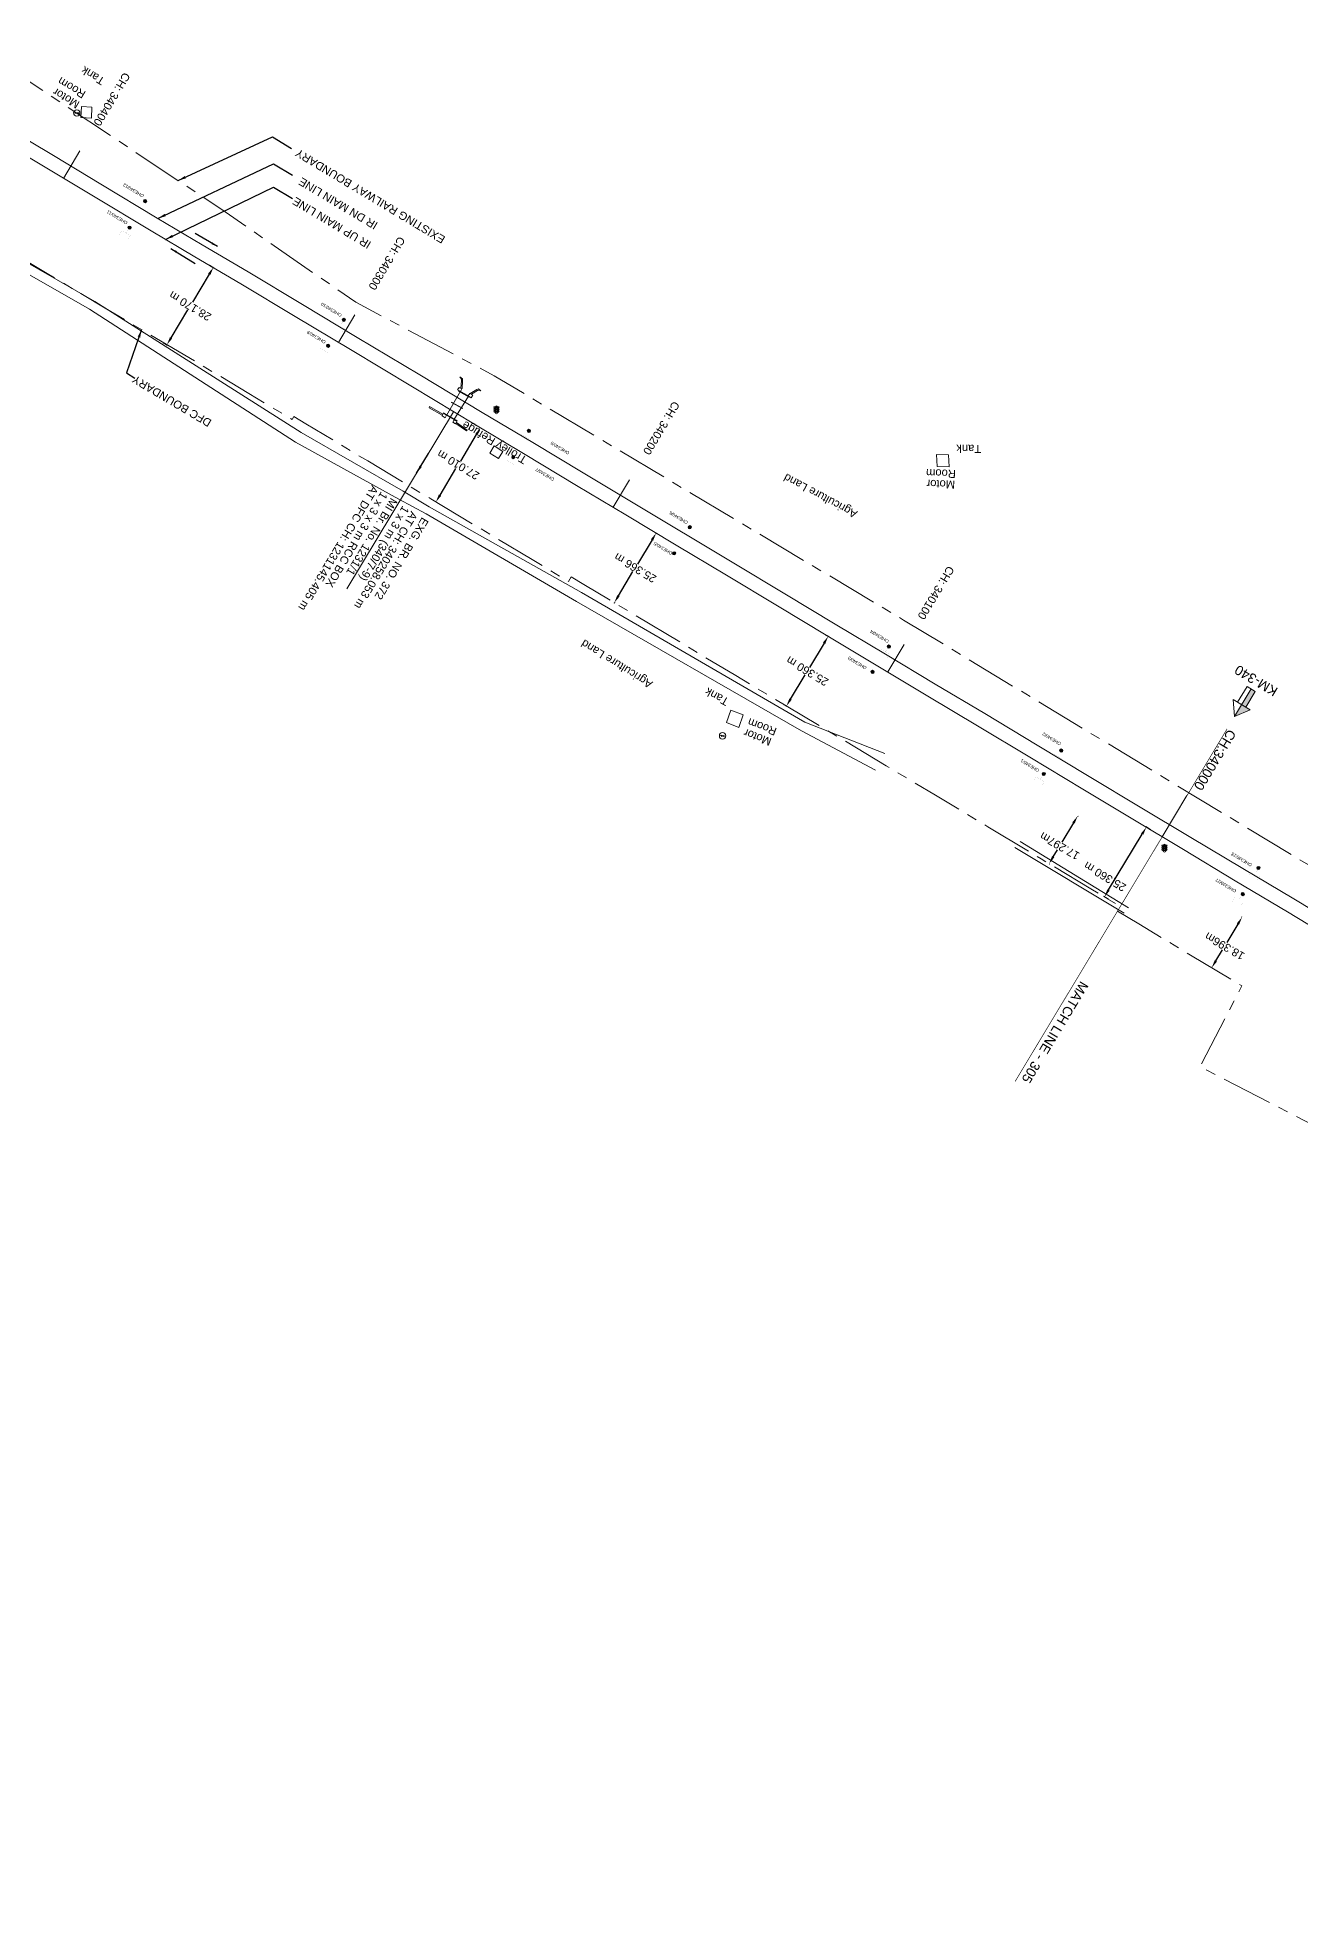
# Model space of a CAD drawing. Header units: metres. Extents: x 610236 to 616721, y 3398253 to 3402120.
# Drawn here: x 610902 to 611297, y 3401195 to 3401776 of the extents above; entities that cross this region are included whole.
import ezdxf
from ezdxf.enums import TextEntityAlignment as Align

# ---------------------------------------------------------------- set-up
doc = ezdxf.new("R2010")
doc.units = ezdxf.units.M
doc.header["$MEASUREMENT"] = 0
doc.linetypes.add('CENTER', pattern=[50.8, 31.75, -6.35, 6.35, -6.35])
doc.linetypes.add('PHANTOM2', pattern=[1.25, 0.625, -0.125, 0.125, -0.125, 0.125, -0.125])
doc.layers.get('Defpoints').update_dxf_attribs({"lineweight": 0})
for name, color, linetype, lineweight in [('Bounary Dim', 10, 'Continuous', 13), ('CANAL BOTTOM', 5, 'Continuous', 0), ('Cart Track', 34, 'Continuous', 0), ('Commercial Building Pucca', 251, 'Continuous', 0), ('Culvert Parapet', 7, 'Continuous', 0), ('DFCC BOUNDARY', 6, 'CENTER', 0), ('Electric Pole', 251, 'Continuous', 0), ('EXISTING BRIDGE DETAILS', 7, 'Continuous', 0), ('Existing Chainage', 7, 'Continuous', 0), ('Existing IR Track', 143, 'Continuous', 0), ('Existing Railway Boundary', 7, 'CENTER', 0), ('flow direction', 7, 'Continuous', 0), ('KM STONE', 7, 'Continuous', 0), ('MATCH LINE', 7, 'Continuous', 0), ('OHE MAST', 8, 'Continuous', 0), ('OHE MAST TEXT', 8, 'Continuous', 0), ('SFL', 251, 'Continuous', 0), ('Side Details', 251, 'Continuous', 0), ('Sign Board', 251, 'Continuous', 0), ('Text', 251, 'Continuous', 0), ('Text1', 251, 'Continuous', 0), ('Trolley Stand', 7, 'Continuous', 0), ('Wing Wall', 7, 'Continuous', 0)]:
    doc.layers.add(name, color=color, linetype=linetype, lineweight=lineweight)
doc.styles.get("Standard").update_dxf_attribs({"font": 'arial.ttf'})
doc.styles.add('Style-Arial', font='arial.ttf')
doc.styles.add('Text', font='arial.ttf', dxfattribs={"height": 2})
doc.dimstyles.new('DIM', dxfattribs={"dimtxt": 2.5, "dimasz": 2.5, "dimexe": 0.18, "dimexo": 0.0625, "dimgap": 0.09, "dimtad": 0, "dimtih": 1, "dimtoh": 1, "dimdec": 3, "dimzin": 0, "dimdsep": 46, "dimtxsty": 'Standard', "dimcen": 0.09, "dimadec": 0, "dimazin": 0, "dimtfac": 1, "dimtdec": 3, "dimtofl": 0, "dimtmove": 0, "dimatfit": 3, "dimfxl": 1, "dimtolj": 1, "dimtzin": 0, "dimarcsym": 0})
doc.dimstyles.new('ISO-25', dxfattribs={"dimtxt": 2.5, "dimasz": 2.5, "dimexe": 1.25, "dimexo": 0.625, "dimtad": 1, "dimtxsty": 'Standard', "dimcen": 2.5, "dimadec": 0, "dimazin": 0, "dimtfac": 1, "dimtmove": 0, "dimatfit": 3, "dimfxl": 1, "dimarcsym": 0})
doc.dimstyles.get("Standard").update_dxf_attribs({"dimtxt": 2.5, "dimasz": 0.18, "dimexe": 0.18, "dimexo": 0.0625, "dimgap": 0.09, "dimtad": 0, "dimtih": 1, "dimtoh": 1, "dimdec": 3, "dimzin": 0, "dimdsep": 46, "dimtxsty": 'Standard', "dimcen": 0.09, "dimadec": 0, "dimazin": 0, "dimtfac": 1, "dimtdec": 3, "dimtofl": 0, "dimtmove": 0, "dimatfit": 3, "dimfxl": 1, "dimtolj": 1, "dimtzin": 0, "dimarcsym": 0})

# ---------------------------------------------------------------- blocks, each defined once
blk = doc.blocks.new('SIG')
for color, points in [(1, [(-0.22, 0.42, 0.180295), (-0.01, 0.33, -0.00255), (0.01, 0.33, -0.00255), (0.02, 0.33, 0.180295), (0.23, 0.42, -0.002654), (0.25, 0.44, 0.184495), (0.33, 0.65, 1.000001), (-0.32, 0.65, 0.184495), (-0.24, 0.44, -0.002654)]), (2, [(0.23, -0.23, -0.002654), (0.25, -0.21, 0.184495), (0.33, 0.01, 1.000001), (-0.32, 0.01, 0.184495), (-0.24, -0.21, -0.002654), (-0.22, -0.23, 0.180295), (-0.01, -0.32, -0.00255), (0.01, -0.32, -0.00255), (0.02, -0.32, 0.180295)]), (3, [(0.23, -0.88, -0.002654), (0.25, -0.86, 0.184495), (0.33, -0.64, 1.000001), (-0.32, -0.64, 0.184495), (-0.24, -0.86, -0.002654), (-0.22, -0.88, 0.395599)])]:
    blk.add_hatch(color=color).paths.add_polyline_path(points)
for p, q in [((-0.31, 0.98), (-0.32, -0.9)), ((0.33, -0.9), (0.32, 0.98))]:
    blk.add_line(p, q)
at = {"flags": 128}
for points in [[(-0.31, 0.98), (-0.81, 0.98, 0.198758), (-0.42, 0.41, 0.003814), (-0.31, 0.39)], [(-0.31, 0.33), (-0.81, 0.33, 0.198758), (-0.42, -0.23, 0.003727), (-0.32, -0.26)], [(0.32, 0.98), (0.82, 0.98, -0.198758), (0.44, 0.41, -0.003814), (0.32, 0.39)], [(0.32, 0.33), (0.82, 0.33, -0.198758), (0.44, -0.23, -0.003727), (0.33, -0.26)], [(-0.32, -0.32), (-0.81, -0.32, 0.198758), (-0.42, -0.88, 0.003639), (-0.32, -0.9)], [(0.33, -0.32), (0.82, -0.32, -0.198758), (0.44, -0.88, -0.003639), (0.33, -0.9)]]:
    blk.add_lwpolyline(points, format="xyb", dxfattribs=at)
for centre, radius, start, end in [((0.01, 0.91), 0.324, 12.40488, 167.59512), ((0.01, 0.81), 0.357, 27.75781, 152.24219), ((0.01, -0.9), 0.324, 181.45715, 358.54285)]:
    blk.add_arc(centre, radius, start, end)
blk = doc.blocks.new('EP')
at = {"extrusion": (0, 0, -1)}
blk.add_hatch(color=8, dxfattribs=at).paths.add_polyline_path([(-0.31, -0.24), (-0.94, -0.01), (-0.41, -0.1), (-0.43, 0.15), (0.21, -0.05), (0.21, 0.16), (0.93, -0.01), (0.31, 0.07), (0.31, -0.19), (-0.31, 0)])
at = {"color": 8}
for p, q in [((-0.93, -0.01), (-0.21, 0.16)), ((-0.31, 0.07), (-0.93, -0.01)), ((-0.31, -0.19), (-0.31, 0.07)), ((0.31, 0), (-0.31, -0.19)), ((-0.21, 0.16), (-0.21, -0.05)), ((-0.21, -0.05), (0.43, 0.15)), ((0.31, -0.24), (0.31, 0)), ((0.43, 0.15), (0.41, -0.1)), ((0.94, -0.01), (0.31, -0.24)), ((0.41, -0.1), (0.94, -0.01))]:
    blk.add_line(p, q, dxfattribs=at)
blk.add_circle((0, 0), 1, dxfattribs=at)
blk = doc.blocks.new('OHE MAST')
h = blk.add_hatch(color=256)
edge = h.paths.add_edge_path()
edge.add_arc((0, 0), 0.514, 0, 360)
at = {"const_width": 0.01, "flags": 128}
for points in [[(1.5, 3.5), (1.5, 2), (-1.5, 2), (-1.5, 3.5)], [(0, 2), (0, 0)]]:
    blk.add_lwpolyline(points, dxfattribs=at)
blk.add_circle((0, 0), 0.514)
blk = doc.blocks.new('KM POST PLAN')
at = {"extrusion": (0, 0, -1)}
h = blk.add_hatch(color=256, dxfattribs=at)
h.paths.add_polyline_path([(0, -20), (0, -8.5), (3, -8.5), (3, -20)])
h.paths.add_polyline_path([(0, -8.5), (0, 0), (6.3, -8.5), (3, -8.5)], flags=16)
at = {"flags": 128}
for points in [[(0, 0), (-6.3, -8.5), (6.3, -8.5)], [(0, 0), (0, -20)], [(0, 0), (6.3, -8.5)], [(3, -8.5), (3, -20), (-3, -20), (-3, -8.5)]]:
    blk.add_lwpolyline(points, dxfattribs=at)
at = {"style": 'Style-Arial'}
blk.add_attdef('KM-POST', text='', height=6, dxfattribs=at).set_placement((0, -26, -263.9), align=Align.MIDDLE_CENTER)
blk = doc.blocks.new('*D296')
at = {"layer": 'Bounary Dim', "color": 0, "lineweight": -2, "transparency": 16777216}
for p, q in [((611277.28, 3401499.23), (611273.84, 3401493.49)), ((611278.52, 3401501.41), (611278.42, 3401501.47)), ((611270.4, 3401487.74), (611272.43, 3401491.14)), ((611269.06, 3401485.63), (611268.96, 3401485.69))]:
    blk.add_line(p, q, dxfattribs=at)
at = {"layer": 'Bounary Dim', "color": 0, "transparency": 16777216}
for points in [[(611276.93, 3401499.45), (611277.64, 3401499.02), (611278.57, 3401501.38)], [(611270.04, 3401487.96), (611270.75, 3401487.53), (611269.11, 3401485.6)]]:
    blk.add_solid(points, dxfattribs=at)
at = {"layer": 'Defpoints', "color": 0, "transparency": 16777216}
for p in [(611278.57, 3401501.38), (611278.57, 3401501.38), (611269.11, 3401485.6)]:
    blk.add_point(p, dxfattribs=at)
at = {"layer": 'Bounary Dim', "color": 0, "transparency": 16777216, "insert": (611273.14, 3401492.32), "char_height": 2.5, "attachment_point": 5, "rotation": 150}
blk.add_mtext('\\A1;18.396m', dxfattribs=at)
blk = doc.blocks.new('*D331')
at = {"layer": 'Bounary Dim', "color": 0, "lineweight": -2, "transparency": 16777216}
for p, q in [((611227.28, 3401532.93), (611227.38, 3401532.87)), ((611225.94, 3401530.82), (611222.33, 3401524.8)), ((611219.62, 3401520.27), (611220.93, 3401522.46)), ((611218.39, 3401518.1), (611218.49, 3401518.04))]:
    blk.add_line(p, q, dxfattribs=at)
at = {"layer": 'Bounary Dim', "color": 0, "transparency": 16777216}
for points in [[(611225.58, 3401531.03), (611226.3, 3401530.61), (611227.23, 3401532.96)], [(611219.26, 3401520.49), (611219.97, 3401520.06), (611218.33, 3401518.13)]]:
    blk.add_solid(points, dxfattribs=at)
at = {"layer": 'Defpoints', "color": 0, "transparency": 16777216}
for p in [(611227.23, 3401532.96), (611227.23, 3401532.96), (611218.33, 3401518.13)]:
    blk.add_point(p, dxfattribs=at)
at = {"layer": 'Bounary Dim', "color": 0, "transparency": 16777216, "insert": (611221.63, 3401523.63), "char_height": 2.5, "attachment_point": 5, "rotation": 150}
blk.add_mtext('\\A1;17.297m', dxfattribs=at)
blk = doc.blocks.new('*D315')
at = {"layer": 'Defpoints', "color": 0, "linetype": 'ByBlock', "ltscale": 5, "transparency": 16777216}
for p in [(611248.67, 3401529.48), (611250, 3401528.68), (611236.94, 3401506.95)]:
    blk.add_point(p, dxfattribs=at)
at = {"layer": 'DFCC BOUNDARY', "color": 0, "linetype": 'ByBlock', "lineweight": -2, "ltscale": 5, "transparency": 16777216}
for p, q in [((611236.89, 3401509.89), (611247.38, 3401527.34)), ((611249.95, 3401528.71), (611248.51, 3401529.58)), ((611236.88, 3401506.98), (611235.45, 3401507.84))]:
    blk.add_line(p, q, dxfattribs=at)
at = {"layer": 'DFCC BOUNDARY', "color": 0, "linetype": 'ByBlock', "ltscale": 5, "transparency": 16777216}
for points in [[(611247.02, 3401527.55), (611247.74, 3401527.13), (611248.67, 3401529.48)], [(611236.54, 3401510.1), (611237.25, 3401509.67), (611235.6, 3401507.75)]]:
    blk.add_solid(points, dxfattribs=at)
at = {"layer": 'DFCC BOUNDARY', "color": 0, "linetype": 'ByBlock', "ltscale": 5, "transparency": 16777216, "insert": (611235.77, 3401514.07), "char_height": 2.5, "attachment_point": 5, "rotation": 149}
blk.add_mtext('\\A1;25.360 m', dxfattribs=at)
blk = doc.blocks.new('*D316')
at = {"layer": 'Defpoints', "color": 0, "linetype": 'ByBlock', "ltscale": 5, "transparency": 16777216}
for p in [(611148.46, 3401589.65), (611149.35, 3401589.11), (611135.42, 3401567.89)]:
    blk.add_point(p, dxfattribs=at)
at = {"layer": 'DFCC BOUNDARY', "color": 0, "linetype": 'ByBlock', "lineweight": -2, "ltscale": 5, "transparency": 16777216}
for p, q in [((611148.06, 3401586.97), (611143.53, 3401579.41)), ((611148.51, 3401589.61), (611149.5, 3401589.02)), ((611137.6, 3401569.5), (611142.13, 3401577.06)), ((611135.48, 3401567.86), (611136.47, 3401567.27))]:
    blk.add_line(p, q, dxfattribs=at)
at = {"layer": 'DFCC BOUNDARY', "color": 0, "linetype": 'ByBlock', "ltscale": 5, "transparency": 16777216}
for points in [[(611147.71, 3401587.18), (611148.42, 3401586.75), (611149.35, 3401589.11)], [(611137.24, 3401569.72), (611137.96, 3401569.29), (611136.31, 3401567.36)]]:
    blk.add_solid(points, dxfattribs=at)
at = {"layer": 'DFCC BOUNDARY', "color": 0, "linetype": 'ByBlock', "ltscale": 5, "transparency": 16777216, "insert": (611142.83, 3401578.24), "char_height": 2.5, "attachment_point": 5, "rotation": 149}
blk.add_mtext('\\A1;25.360 m', dxfattribs=at)
blk = doc.blocks.new('*D317')
at = {"layer": 'Defpoints', "color": 0, "linetype": 'ByBlock', "ltscale": 5, "transparency": 16777216}
for p in [(611095.4, 3401621.51), (611095.63, 3401621.37), (611082.34, 3401599.76)]:
    blk.add_point(p, dxfattribs=at)
at = {"layer": 'DFCC BOUNDARY', "color": 0, "linetype": 'ByBlock', "lineweight": -2, "ltscale": 5, "transparency": 16777216}
for p, q in [((611094.34, 3401619.23), (611089.8, 3401611.67)), ((611095.45, 3401621.48), (611095.78, 3401621.28)), ((611083.85, 3401601.77), (611088.39, 3401609.33)), ((611082.39, 3401599.73), (611082.72, 3401599.53))]:
    blk.add_line(p, q, dxfattribs=at)
at = {"layer": 'DFCC BOUNDARY', "color": 0, "linetype": 'ByBlock', "ltscale": 5, "transparency": 16777216}
for points in [[(611093.99, 3401619.44), (611094.7, 3401619.01), (611095.63, 3401621.37)], [(611083.5, 3401601.98), (611084.21, 3401601.55), (611082.57, 3401599.63)]]:
    blk.add_solid(points, dxfattribs=at)
at = {"layer": 'DFCC BOUNDARY', "color": 0, "linetype": 'ByBlock', "ltscale": 5, "transparency": 16777216, "insert": (611089.1, 3401610.5), "char_height": 2.5, "attachment_point": 5, "rotation": 149}
blk.add_mtext('\\A1;25.366 m', dxfattribs=at)
blk = doc.blocks.new('*D318')
at = {"layer": 'Defpoints', "color": 0, "linetype": 'ByBlock', "ltscale": 5, "transparency": 16777216}
for p in [(611040.76, 3401654.26), (611040.76, 3401654.26), (611026.87, 3401631.09)]:
    blk.add_point(p, dxfattribs=at)
at = {"layer": 'DFCC BOUNDARY', "color": 0, "linetype": 'ByBlock', "lineweight": -2, "ltscale": 5, "transparency": 16777216}
for p, q in [((611040.71, 3401654.29), (611040.6, 3401654.35)), ((611039.47, 3401652.12), (611034.52, 3401643.85)), ((611028.16, 3401633.24), (611033.11, 3401641.5)), ((611026.82, 3401631.12), (611026.72, 3401631.19))]:
    blk.add_line(p, q, dxfattribs=at)
at = {"layer": 'DFCC BOUNDARY', "color": 0, "linetype": 'ByBlock', "ltscale": 5, "transparency": 16777216}
for points in [[(611039.12, 3401652.33), (611039.83, 3401651.9), (611040.76, 3401654.26)], [(611027.8, 3401633.45), (611028.51, 3401633.02), (611026.87, 3401631.09)]]:
    blk.add_solid(points, dxfattribs=at)
at = {"layer": 'DFCC BOUNDARY', "color": 0, "linetype": 'ByBlock', "ltscale": 5, "transparency": 16777216, "insert": (611033.82, 3401642.68), "char_height": 2.5, "attachment_point": 5, "rotation": 149}
blk.add_mtext('\\A1;27.010 m', dxfattribs=at)
blk = doc.blocks.new('*D319')
at = {"layer": 'Defpoints', "color": 0, "linetype": 'ByBlock', "ltscale": 5, "transparency": 16777216}
for p in [(610956.11, 3401705.12), (610957.37, 3401704.36), (610941.61, 3401680.97)]:
    blk.add_point(p, dxfattribs=at)
at = {"layer": 'DFCC BOUNDARY', "color": 0, "linetype": 'ByBlock', "lineweight": -2, "ltscale": 5, "transparency": 16777216}
for p, q in [((610956.09, 3401702.22), (610950.83, 3401693.46)), ((610956.16, 3401705.09), (610957.53, 3401704.27)), ((610944.17, 3401682.35), (610949.42, 3401691.11)), ((610941.67, 3401680.94), (610943.03, 3401680.11))]:
    blk.add_line(p, q, dxfattribs=at)
at = {"layer": 'DFCC BOUNDARY', "color": 0, "linetype": 'ByBlock', "ltscale": 5, "transparency": 16777216}
for points in [[(610955.73, 3401702.43), (610956.45, 3401702), (610957.37, 3401704.36)], [(610943.81, 3401682.57), (610944.52, 3401682.14), (610942.88, 3401680.21)]]:
    blk.add_solid(points, dxfattribs=at)
at = {"layer": 'DFCC BOUNDARY', "color": 0, "linetype": 'ByBlock', "ltscale": 5, "transparency": 16777216, "insert": (610950.13, 3401692.28), "char_height": 2.5, "attachment_point": 5, "rotation": 149}
blk.add_mtext('\\A1;28.170 m', dxfattribs=at)

msp = doc.modelspace()

# ---------------------------------------------------------------- linework, layer by layer
at = {"layer": 'Cart Track', "flags": 128}
for points in [[(610709.9547, 3401816.6719), (610709.9547, 3401816.6719), (610734.1648, 3401801.8354), (610746.7689, 3401793.9341), (610771.1819, 3401777.582), (610848.8188, 3401733.3575), (610866.7982, 3401724.4464), (610920.3612, 3401693.6929), (610984.7771, 3401652.7408), (611016.6414, 3401634.4462), (611024.7453, 3401629.5466), (611072.2841, 3401602.771), (611142.0536, 3401562.2542), (611167.0113, 3401552.511)], [(610708.6736, 3401814.2792), (610732.8761, 3401799.6113), (610746.1433, 3401791.8766), (610770.3457, 3401775.1481), (610798.5168, 3401758.7955), (610848.0437, 3401730.9574), (610865.35, 3401721.8648), (610918.6631, 3401691.2843), (610983.0634, 3401649.7871), (611015.338, 3401631.9806), (611023.773, 3401627.4021), (611070.7234, 3401599.9688), (611141.0376, 3401559.6447), (611164.0798, 3401547.276)], [(611207.6669, 3401523.1604), (611241.8165, 3401502.6092), (611241.8165, 3401502.6092)], [(611209.2781, 3401525.073), (611243.1249, 3401504.3284), (611243.1249, 3401504.3284)]]:
    msp.add_lwpolyline(points, dxfattribs=at)
at = {"layer": 'Commercial Building Pucca'}
for points in [[(610916.1996, 3401754.6353), (610919.4692, 3401754.3842), (610919.3, 3401750.9384), (610916.0304, 3401751.1895)], [(610916.1996, 3401754.6353), (610919.4692, 3401754.3842), (610919.3, 3401750.9384), (610916.0304, 3401751.1895)], [(611186.9148, 3401645.8596), (611183.1817, 3401645.9154), (611183.3443, 3401642.1494), (611187.0938, 3401642.0933)], [(611186.9148, 3401645.8596), (611183.1817, 3401645.9154), (611183.3443, 3401642.1494), (611187.0938, 3401642.0933)], [(611117.5923, 3401562.1685), (611118.9362, 3401566.0462), (611122.8251, 3401564.6202), (611121.4559, 3401560.6693)], [(611117.5923, 3401562.1685), (611118.9362, 3401566.0462), (611122.8251, 3401564.6202), (611121.4559, 3401560.6693)]]:
    msp.add_3dface(points, dxfattribs=at)
at = {"layer": 'Culvert Parapet'}
for points in [[(611033.9865, 3401665.8989), (611033.8706, 3401665.7021), (611037.2503, 3401663.7929), (611037.3662, 3401663.9896)], [(611033.9865, 3401665.8989), (611033.8706, 3401665.7021), (611037.2503, 3401663.7929), (611037.3662, 3401663.9896)], [(611031.7417, 3401662.242), (611035.1935, 3401660.3687), (611035.1646, 3401660.2534), (611031.7121, 3401662.127)], [(611031.7417, 3401662.242), (611035.1935, 3401660.3687), (611035.1646, 3401660.2534), (611031.7121, 3401662.127)], [(611033.1049, 3401656.4956), (611033.1597, 3401656.637), (611029.7773, 3401658.6142), (611029.7213, 3401658.4697)], [(611033.1049, 3401656.4956), (611033.1597, 3401656.637), (611029.7773, 3401658.6142), (611029.7213, 3401658.4697)]]:
    msp.add_3dface(points, dxfattribs=at)
at = {"layer": 'DFCC BOUNDARY', "lineweight": 0, "ltscale": 0.5, "flags": 128}
for points in [[(610554.6971, 3401916.5192), (610552.5408, 3401912.9307), (610557.3499, 3401910.041), (610576.404, 3401898.5921), (610594.1833, 3401887.9166), (610612.2355, 3401877.0773), (610630.1405, 3401866.3258), (610638.2755, 3401861.441), (610638.6873, 3401862.1269), (610648.9846, 3401855.9437), (610666.8744, 3401845.2219), (610685.5714, 3401834.0164), (610699.2391, 3401825.7966), (610713.6701, 3401817.1176), (610724.4377, 3401810.6575), (610724.0364, 3401809.9886), (610730.5621, 3401806.0735), (610748.3546, 3401795.3988), (610765.4537, 3401785.128), (610783.4583, 3401774.3132), (610800.3067, 3401764.1932), (610809.7539, 3401758.5188), (610810.794, 3401760.2504), (610818.8849, 3401755.3907), (610834.78, 3401745.8701), (610850.9238, 3401736.2002), (610869.5659, 3401725.0141), (610891.3119, 3401711.9656), (610896.5522, 3401708.8173), (610896.1196, 3401708.0973), (610905.4559, 3401702.4881), (610923.5558, 3401691.6148), (610937.3333, 3401683.4913), (610951.6019, 3401675.0781), (610968.4716, 3401664.9548), (610981.9985, 3401656.8375), (610982.5491, 3401657.7549), (610986.233, 3401655.5443), (611005.596, 3401643.8923), (611025.2868, 3401632.043), (611040.8748, 3401622.6991), (611056.8715, 3401613.1101), (611068.2852, 3401606.2662), (611069.1337, 3401607.6813), (611073.0756, 3401605.3176), (611088.871, 3401595.8462), (611104.5354, 3401586.4357), (611120.4714, 3401576.8621), (611136.2062, 3401567.4235), (611167.4512, 3401548.7004), (611182.9026, 3401539.4512), (611199.2178, 3401529.6315), (611215.8045, 3401519.6483), (611231.3864, 3401510.2822), (611240.5821, 3401504.7548), (611239.6856, 3401503.2635)], [(611239.6856, 3401503.2635), (611246.3448, 3401499.2607), (611262.5184, 3401489.5576), (611278.5099, 3401479.9575)], [(614030.472, 3399814.7192), (614024.8946, 3399818.0451), (614015.7799, 3399823.4801), (613999.6668, 3399833.1472), (613984.2678, 3399842.3864), (613970.3399, 3399850.7392), (613956.28, 3399859.171), (613935.3694, 3399871.6997), (613914.0452, 3399884.4761), (613893.0192, 3399897.0501), (613871.8449, 3399909.7128), (613852.9598, 3399921.0218), (613833.556, 3399932.6415), (613813.9647, 3399944.3899), (613794.3788, 3399956.135), (613785.1827, 3399961.7215), (613766.9214, 3399972.6596), (613749.4195, 3399983.1428), (613728.9884, 3399995.4118), (613708.8827, 3400007.4858), (613694.3209, 3400016.4815), (613683.438, 3400022.9821), (613672.6694, 3400029.4145), (613655.9148, 3400039.4557), (613639.4636, 3400049.3149), (613623.1362, 3400059.0655), (613588.5555, 3400079.7543), (613570.3464, 3400090.6659), (613554.0406, 3400100.4359), (613537.9106, 3400110.1005), (613520.0636, 3400120.785), (613502.2625, 3400131.4419), (613494.8716, 3400135.8611), (613466.5822, 3400152.7759), (613449.3813, 3400163.1052), (613431.0466, 3400174.1154), (613415.8091, 3400183.244), (613399.1734, 3400193.2103), (613383.5507, 3400202.5609), (613368.0053, 3400211.8654), (613352.5934, 3400221.0969), (613321.617, 3400239.6514), (613288.0469, 3400259.7596), (613270.2946, 3400270.393), (613254.1066, 3400280.089), (613238.1295, 3400289.6587), (613220.6946, 3400300.1098), (613210.4076, 3400306.2763), (613210.9259, 3400307.1316), (613203.8422, 3400311.378), (613186.2102, 3400318.9888), (613155.1926, 3400337.6881), (613137.3264, 3400348.5159), (613123.1418, 3400357.4299), (613105.704, 3400368.3883), (613086.8393, 3400380.2435), (613072.3406, 3400389.2714), (613055.8254, 3400400.104), (613038.8743, 3400410.2624), (613022.5929, 3400420.0361), (613006.3415, 3400429.7918), (612989.5492, 3400439.8546), (612972.9245, 3400449.817), (612960.1162, 3400457.4755), (612947.4568, 3400465.0449), (612930.7189, 3400475.0753), (612914.1241, 3400485.02), (612904.2199, 3400490.9807), (612894.5247, 3400496.8155), (612876.5152, 3400507.6221), (612858.6874, 3400518.3195), (612842.2705, 3400528.1892), (612840.0277, 3400529.5375), (612788.9609, 3400443.558), (612774.6369, 3400452.1694), (612760.9024, 3400460.3975), (612747.3246, 3400468.5317), (612730.859, 3400478.4049), (612714.551, 3400488.1836), (612696.5594, 3400498.9674), (612678.6559, 3400509.6984), (612663.2769, 3400518.909), (612647.9741, 3400528.074), (612632.2661, 3400537.4849), (612616.4351, 3400546.9699), (612599.414, 3400557.2306), (612582.947, 3400567.1573), (612566.7828, 3400576.8509), (612550.7379, 3400586.4727), (612533.7627, 3400596.6571), (612516.8512, 3400606.8032), (612499.7855, 3400617.0342), (612485.7839, 3400625.4282), (612464.9663, 3400637.9427), (612447.5502, 3400648.4137), (612430.8597, 3400658.4333), (612412.9739, 3400669.1705), (612396.2978, 3400679.2348), (612380.2325, 3400688.9304), (612377.5505, 3400690.4658), (612361.3968, 3400700.2272), (612344.636, 3400710.3555), (612329.5864, 3400719.3595), (612314.2773, 3400728.5188), (612297.3551, 3400738.7155), (612281.0918, 3400748.5151), (612263.7154, 3400758.9452), (612246.5445, 3400769.2519), (612227.2409, 3400780.875), (612208.2413, 3400792.3151), (612191.0673, 3400802.6018), (612174.01, 3400812.8187), (612157.5822, 3400822.6823), (612141.8633, 3400832.1204), (612124.5363, 3400842.4909), (612107.3524, 3400852.7758), (612088.8382, 3400863.9013), (612070.6441, 3400874.8344), (612054.2742, 3400884.6936), (612038.4001, 3400894.2542), (612021.4289, 3400904.3691), (612003.7582, 3400914.901), (611987.1221, 3400924.9648), (611971.1468, 3400934.6289), (611954.7697, 3400944.4222), (611937.9127, 3400954.5025), (611922.6068, 3400963.7236), (611907.8037, 3400972.6418), (611892.7602, 3400981.6468), (611877.6876, 3400990.6692), (611862.1214, 3401000.0476), (611847.6422, 3401008.7711), (611835.6161, 3401015.9539), (611823.7539, 3401023.0384), (611807.2378, 3401032.978), (611790.9759, 3401042.7646), (611774.2607, 3401052.856), (611757.8836, 3401062.7432), (611742.4536, 3401072.0167), (611727.3475, 3401081.0955), (611711.4069, 3401090.6799), (611695.8881, 3401100.0106), (611679.5475, 3401109.8232), (611663.6992, 3401119.3333), (611653.6284, 3401125.3547), (611643.529, 3401131.3933), (611626.9857, 3401141.336), (611611.0368, 3401150.9215), (611594.7626, 3401160.6656), (611578.3725, 3401170.4792), (611511.1674, 3401210.8993), (611555.4923, 3401284.5967), (611555.4923, 3401284.5967), (611549.8857, 3401287.8868), (611540.0137, 3401293.8124), (611524.671, 3401303.0218), (611509.1876, 3401312.2845), (611493.9735, 3401321.386), (611477.4397, 3401331.3464), (611461.2473, 3401341.1011), (611444.6578, 3401351.0735), (611428.129, 3401361.0095), (611411.1671, 3401371.1714), (611394.2008, 3401381.3359), (611377.9093, 3401391.1332), (611361.8998, 3401400.7609), (611345.3726, 3401410.7086), (611329.2809, 3401420.3941), (611314.2811, 3401429.3997), (611265.4291, 3401454.6678), (611276.9146, 3401476.8733), (611278.5099, 3401479.9575)]]:
    msp.add_lwpolyline(points, dxfattribs=at)
at = {"layer": 'EXISTING BRIDGE DETAILS', "linetype": 'Continuous', "lineweight": 0, "flags": 128}
msp.add_lwpolyline([(611032.3895, 3401659.2922), (610999.081, 3401603.9408)], dxfattribs=at)
at = {"layer": 'Existing Chainage', "linetype": 'Continuous', "lineweight": 13, "flags": 128}
for points in [[(610915.7305, 3401740.7392), (610910.5806, 3401732.1672)], [(611001.5926, 3401689.4895), (610996.4471, 3401680.9149)], [(611087.3182, 3401638.0069), (611082.1756, 3401629.4306)], [(611173.065, 3401586.559), (611167.9249, 3401577.9812)], [(611261.3764, 3401539.3455), (611253.6487, 3401526.4893)]]:
    msp.add_lwpolyline(points, dxfattribs=at)
at = {"layer": 'Existing IR Track', "flags": 128}
for points in [[(611309.4296, 3401492.9838), (611292.7594, 3401503.0115), (611276.4668, 3401512.7923), (611260.2865, 3401522.4995), (611244.4515, 3401532.0177), (611228.8696, 3401541.3839), (611212.2953, 3401551.3595), (611195.954, 3401561.1949), (611180.4764, 3401570.4598), (611149.2416, 3401589.1768), (611133.5167, 3401598.6095), (611117.595, 3401608.1745), (611101.9307, 3401617.585), (611086.1173, 3401627.0671), (611070.7618, 3401636.2748), (611054.7617, 3401645.8658), (611039.1935, 3401655.1978), (611019.5226, 3401667.0351), (611000.1454, 3401678.6957), (610982.9202, 3401689.0323), (610965.9575, 3401699.2114), (610951.5954, 3401707.6797), (610937.9171, 3401715.7447), (610919.916, 3401726.5587), (610905.3403, 3401735.3156), (610883.5816, 3401748.3718)], [(611311.7907, 3401496.8022), (611294.7061, 3401507.0827), (611278.8267, 3401516.6108), (611262.6323, 3401526.3279), (611246.7867, 3401535.8017), (611230.8273, 3401545.3437), (611214.6138, 3401555.1093), (611198.2232, 3401564.9814), (611182.7919, 3401574.2083), (611167.2154, 3401583.5222), (611151.5639, 3401592.9341), (611135.8014, 3401602.4126), (611119.9172, 3401611.9336), (611088.4357, 3401630.8176), (611072.8732, 3401640.1599), (611057.0816, 3401649.6197), (611041.3053, 3401659.0706), (611021.8321, 3401670.7725), (611002.309, 3401682.5046), (610985.2277, 3401692.7658), (610968.1925, 3401702.9994), (610953.9213, 3401711.4408), (610939.8177, 3401719.7829), (610922.2562, 3401730.3463), (610907.4345, 3401739.262), (610885.9274, 3401752.1667)]]:
    msp.add_lwpolyline(points, dxfattribs=at)
at = {"layer": 'Existing Railway Boundary', "ltscale": 0.5, "flags": 128}
msp.add_lwpolyline([(610348.171, 3402084.315), (610412.243, 3402047.407), (610816.4467, 3401806.0872), (610824.2343, 3401812.7137), (610961.1072, 3401721.668), (611001.8155, 3401693.5189), (611045.0981, 3401670.4754), (611172.8748, 3401594.2137), (611349.6069, 3401487.2448), (611525.6631, 3401378.4058), (611706.9713, 3401269.4918), (611862.7799, 3401176.1735), (611885.0197, 3401162.1783), (612031.1961, 3401075.6032), (612070.3216, 3401050.9396), (612243.7727, 3400946.4383), (612421.3412, 3400839.8744), (612607.2871, 3400728.8405), (612953.7211, 3400520.993), (613470.9913, 3400226.4951), (614012.4958, 3399887.3788), (614055.8113, 3399861.1262), (614186.33, 3399782.2122), (614439.2886, 3399631.6413), (615179.9123, 3399187.498), (615599.3011, 3398933.023), (615641.8291, 3398908.118), (615684.1749, 3398882.805), (615727.8421, 3398857.148), (615771.2115, 3398833.042), (615810.7222, 3398819.967), (615849.5142, 3398796.835), (615894.7969, 3398769.958), (615937.4983, 3398743.942), (615981.9902, 3398717.098), (616022.8552, 3398694.4624)], dxfattribs=at)
at = {"layer": 'MATCH LINE', "linetype": 'PHANTOM2', "ltscale": 15, "const_width": 0.2}
msp.add_lwpolyline([(611273.9073, 3401560.196), (611207.6982, 3401450.0478)], dxfattribs=at)
at = {"layer": 'SFL', "flags": 128}
for points in [[(611030.1253, 3401658.1436), (611034.5818, 3401665.6526)], [(611030.1253, 3401658.1436), (611034.5818, 3401665.6526)], [(611037.0034, 3401664.1358), (611032.5041, 3401656.784)], [(611037.0034, 3401664.1358), (611032.5041, 3401656.784)]]:
    msp.add_lwpolyline(points, dxfattribs=at)
at = {"layer": 'Trolley Stand'}
msp.add_3dface([(611045.0574, 3401648.6088), (611047.7854, 3401646.8993), (611046.3969, 3401644.6517), (611043.6687, 3401646.3613)], dxfattribs=at)
msp.add_3dface([(611045.0574, 3401648.6088), (611047.7854, 3401646.8993), (611046.3969, 3401644.6517), (611043.6687, 3401646.3613)], dxfattribs=at)
at = {"layer": 'Wing Wall', "flags": 128}
for points in [[(611034.5803, 3401665.5514), (611035.0095, 3401666.4009), (611034.1466, 3401666.8656), (611033.622, 3401666.0823), (611034.5803, 3401665.5514)], [(611034.5803, 3401665.5514), (611035.0095, 3401666.4009), (611034.1466, 3401666.8656), (611033.622, 3401666.0823), (611034.5803, 3401665.5514)], [(611035.0377, 3401666.5275), (611035.1831, 3401668.948), (611035.1898, 3401669.5951), (611034.3046, 3401670.1865), (611034.8296, 3401669.4823), (611034.8476, 3401668.9316), (611034.6491, 3401666.6837)], [(611035.0377, 3401666.5275), (611035.1831, 3401668.948), (611035.1898, 3401669.5951), (611034.3046, 3401670.1865), (611034.8296, 3401669.4823), (611034.8476, 3401668.9316), (611034.6491, 3401666.6837)], [(611037.5321, 3401665.0065), (611039.6084, 3401666.2031), (611040.184, 3401666.4401), (611040.9056, 3401665.7692), (611040.206, 3401666.043), (611039.8513, 3401665.917), (611037.9589, 3401664.7887)], [(611037.5321, 3401665.0065), (611039.6084, 3401666.2031), (611040.184, 3401666.4401), (611040.9056, 3401665.7692), (611040.206, 3401666.043), (611039.8513, 3401665.917), (611037.9589, 3401664.7887)], [(611029.0612, 3401658.489), (611024.8876, 3401660.8674), (611024.7059, 3401660.4586), (611028.8446, 3401658.172)], [(611029.0612, 3401658.489), (611024.8876, 3401660.8674), (611024.7059, 3401660.4586), (611028.8446, 3401658.172)], [(611036.9798, 3401664.1996), (611037.4594, 3401664.9372), (611038.3858, 3401664.4289), (611037.8748, 3401663.5921), (611036.9798, 3401664.1996)], [(611036.9798, 3401664.1996), (611037.4594, 3401664.9372), (611038.3858, 3401664.4289), (611037.8748, 3401663.5921), (611036.9798, 3401664.1996)], [(611033.3009, 3401655.9198), (611036.6094, 3401653.4702), (611036.464, 3401653.3461), (611033.0935, 3401655.6436)], [(611033.3009, 3401655.9198), (611036.6094, 3401653.4702), (611036.464, 3401653.3461), (611033.0935, 3401655.6436)]]:
    msp.add_lwpolyline(points, dxfattribs=at)
for points in [[(611030.1235, 3401658.2146), (611029.6399, 3401658.4932), (611029.683, 3401658.6062), (611029.2568, 3401658.8789), (611028.8569, 3401657.9907), (611029.7236, 3401657.3263), (611030.1235, 3401658.2146)], [(611030.1235, 3401658.2146), (611029.6399, 3401658.4932), (611029.683, 3401658.6062), (611029.2568, 3401658.8789), (611028.8569, 3401657.9907), (611029.7236, 3401657.3263), (611030.1235, 3401658.2146)], [(611032.6102, 3401656.7215), (611033.0867, 3401656.4598), (611033.1915, 3401656.6217), (611033.5509, 3401656.4092), (611032.9501, 3401655.5314), (611032.1473, 3401655.9944), (611032.6102, 3401656.7215)], [(611032.6102, 3401656.7215), (611033.0867, 3401656.4598), (611033.1915, 3401656.6217), (611033.5509, 3401656.4092), (611032.9501, 3401655.5314), (611032.1473, 3401655.9944), (611032.6102, 3401656.7215)]]:
    msp.add_lwpolyline(points, close=True, dxfattribs=at)

# ---------------------------------------------------------------- block references
at = {"layer": 'Electric Pole', "xscale": 0.9997078270183116, "yscale": 0.9997078270183116, "zscale": 0.9997078270183116}
for p in [(610914.725, 3401752.5955), (610914.725, 3401752.5955), (611116.366, 3401558.0404), (611116.366, 3401558.0404)]:
    msp.add_blockref('EP', p, dxfattribs=at)
at = {"layer": 'KM STONE'}
ref = msp.add_blockref('KM POST PLAN', (611276.2655, 3401564.1193), dxfattribs=dict(at, xscale=0.5, yscale=0.5, zscale=0.5, rotation=148.9903102435466))
ref.add_attrib('KM-POST', 'KM-340', dxfattribs={"layer": '0', "height": 3, "rotation": 148.9903103, "style": 'Style-Arial'}).set_placement((611282.9629, 3401575.2614), align=Align.MIDDLE_CENTER)
at = {"layer": 'OHE MAST', "color": 2, "rotation": 149.0208306544455}
for p in [(610936.0659, 3401725.0657), (610931.2061, 3401716.7693), (610998.1132, 3401687.9503), (610993.1937, 3401679.8921), (611055.9224, 3401653.2623), (611051.0377, 3401645.116), (611106.1192, 3401623.1768), (611101.2182, 3401615.0474), (611168.3205, 3401585.9026), (611163.2156, 3401577.9942), (611222.0997, 3401553.4497), (611216.6592, 3401546.1173), (611283.7019, 3401516.754), (611278.7758, 3401508.6098)]:
    msp.add_blockref('OHE MAST', p, dxfattribs=at)
at = {"layer": 'Sign Board', "xscale": 0.9997078270183116, "yscale": 0.9997078270183116, "zscale": 0.9997078270183116}
for p in [(611045.7528, 3401659.8714), (611045.7528, 3401659.8714), (611254.3305, 3401522.9473), (611254.3305, 3401522.9473), (611254.3305, 3401522.9473), (611254.3305, 3401522.9473)]:
    msp.add_blockref('SIG', p, dxfattribs=at)

# ---------------------------------------------------------------- texts
at = {"layer": 'DFCC BOUNDARY', "linetype": 'Continuous', "ltscale": 5}
msp.add_text('DFC BOUNDARY', height=2.5, rotation=149.3990418, dxfattribs=at).set_placement((610957.048, 3401656.5521))
at = {"layer": 'EXISTING BRIDGE DETAILS', "color": 10}
for s, p in [('AT DFC CH: 1231145.405 m', (611006.8882, 3401636.527)), ('1 x 3 x 3 m RCC BOX', (611009.7896, 3401634.5121)), ('MI Br. No. 1231/1', (611012.8499, 3401632.565))]:
    msp.add_text(s, height=2.5, rotation=239, dxfattribs=at).set_placement(p)
at = {"layer": 'EXISTING BRIDGE DETAILS'}
for s, p in [('AT CH: 340258.053 m', (611019.1293, 3401628.4286)), ('1 x 3 m (340/7-9)', (611016.5486, 3401630.1113)), ('EXG. BR. NO. 372 ', (611022.5801, 3401626.5128))]:
    msp.add_text(s, height=2.5, rotation=239, dxfattribs=at).set_placement(p)
at = {"layer": 'Existing Chainage', "lineweight": 0, "attachment_point": 6, "line_spacing_factor": 0.6, "style": 'Style-Arial'}
for s, insert, char_height, rotation in [('CH: 340400', (610920.8805, 3401748.8944), 2.5, 239.0029266), ('CH: 340300', (611006.7382, 3401697.6475), 2.5, 239.0325396), ('CH: 340200', (611092.4609, 3401646.1665), 2.5, 239.0513694), ('CH: 340100', (611178.2051, 3401594.7202), 2.5, 239.0686433), ('CH:340000', (611264.6574, 3401541.421), 3, 238.9907407)]:
    msp.add_mtext(s, dxfattribs=dict(at, insert=insert, char_height=char_height, rotation=rotation))
at = {"layer": 'Existing IR Track', "color": 7, "lineweight": 0}
for s, p in [('IR DN MAIN LINE', (610984.3626, 3401731.5071)), ('IR UP MAIN LINE', (610982.447, 3401725.3998))]:
    msp.add_text(s, height=2.5, rotation=149, dxfattribs=at).set_placement(p, align=Align.MIDDLE_RIGHT)
at = {"layer": 'Existing Railway Boundary', "linetype": 'Continuous', "ltscale": 5}
msp.add_text('EXISTING RAILWAY BOUNDARY', height=2.5, rotation=149, dxfattribs=at).set_placement((611030.0257, 3401713.8208))
at = {"layer": 'MATCH LINE', "linetype": 'Continuous'}
msp.add_text('MATCH LINE - 305', height=3, rotation=239.0346667, dxfattribs=at).set_placement((611228.1821, 3401481.6554))
at = {"layer": 'OHE MAST TEXT'}
for s, p in [('OHE340/12', (610935.8158, 3401726.9718)), ('OHE340/11', (610930.7108, 3401718.5531)), ('OHE340/10', (610997.5989, 3401689.6808)), ('OHE340/9', (610992.5753, 3401681.3226)), ('OHE340/8', (611068.6488, 3401646.6643)), ('OHE340/7', (611063.9272, 3401638.4455)), ('OHE340/6', (611105.6687, 3401624.9202)), ('OHE340/5', (611100.819, 3401615.3068)), ('OHE340/4', (611168.4068, 3401587.835)), ('OHE340/3', (611161.4632, 3401579.5414)), ('OHE340/2', (611222.1994, 3401555.8332)), ('OHE340/1', (611215.3542, 3401547.5124)), ('OHE339/28', (611281.8087, 3401517.9715)), ('OHE339/27', (611276.8795, 3401509.8501))]:
    msp.add_text(s, height=1, rotation=149, dxfattribs=at).set_placement(p)
at = {"layer": 'Side Details'}
for rotation, p in [(151.7766277, (611158.7086, 3401628.0572)), (147.9934748, (611094.7714, 3401574.7961))]:
    msp.add_text('Agriculture Land', height=2.5, rotation=rotation, dxfattribs=at).set_placement(p)
at = {"layer": 'Text', "style": 'Text'}
for s, rotation, p in [('Tank', 148.2694616, (610923.7329, 3401763.2731)), ('Motor', 149.0435623, (610915.8478, 3401755.9521)), ('Room', 149.0435623, (610917.7566, 3401759.138)), ('Tank', 179.5119363, (611197.1146, 3401648.9158)), ('Motor', 177.7545051, (611189.0087, 3401637.7023)), ('Room', 177.7545051, (611189.2549, 3401641.0629)), ('Tank', 151.1959902, (611118.5694, 3401569.4808)), ('Room', 159.2696058, (611133.5123, 3401560.3587)), ('Motor', 159.2696058, (611131.8917, 3401557.1578))]:
    msp.add_text(s, height=2.5, rotation=rotation, dxfattribs=at).set_placement(p)
at = {"layer": 'Text1', "style": 'Text'}
msp.add_text('Trolley Refuge', height=2.5, rotation=149.3383277, dxfattribs=at).set_placement((611055.5145, 3401644.9356))

# ---------------------------------------------------------------- dimensions: what is measured, and where the dimension line sits
at = {"layer": 'Bounary Dim'}
for base, p1, p2, picture, middle in [((611227.22752, 3401532.96395), (611218.33185, 3401518.12918), (611227.22752, 3401532.96395), '*D331', (611221.62901, 3401523.62765)), ((611278.5706, 3401501.3771), (611269.1102, 3401485.6004), (611278.5706, 3401501.3771), '*D296', (611273.1372, 3401492.316))]:
    dim = msp.add_linear_dim(base=base, p1=p1, p2=p2, angle=59.0510073, dimstyle='Standard', override={"dimtxt": 2.5, "dimasz": 2.5, "dimdsep": 0, "dimpost": 'm', "dimtmove": 2}, dxfattribs=at)
    dim.commit()
    dim.dimension.update_dxf_attribs({"geometry": picture, "text_midpoint": middle, "dimtype": 129, "text_rotation": 150})
at = {"layer": 'DFCC BOUNDARY', "linetype": 'ByBlock', "ltscale": 5}
for p1, p2, distance, picture, middle in [((610941.6119, 3401680.9685), (610956.1066, 3401705.1228), -1.4792, '*D319', (610950.1276, 3401692.2845)), ((611026.8734, 3401631.092), (611040.7602, 3401654.2587), 0.0019, '*D318', (611033.8152, 3401642.6763)), ((611082.3373, 3401599.764), (611095.4002, 3401621.5081), -0.2676, '*D317', (611089.0982, 3401610.4982)), ((611135.4233, 3401567.8931), (611148.4585, 3401589.6461), -1.0374, '*D316', (611142.8307, 3401578.2364))]:
    dim = msp.add_aligned_dim(p1=p1, p2=p2, distance=distance, dimstyle='DIM', override={"dimpost": ' m'}, dxfattribs=at)
    dim.commit()
    dim.dimension.update_dxf_attribs({"geometry": picture, "text_midpoint": middle, "text_rotation": 149})
dim = msp.add_linear_dim(base=(611248.6692, 3401529.4825), p1=(611236.9383, 3401506.945), p2=(611250.0033, 3401528.6806), angle=58.9903102, dimstyle='DIM', override={"dimpost": ' m', "dimtmove": 2}, dxfattribs=at)
dim.commit()
dim.dimension.update_dxf_attribs({"geometry": '*D315', "text_midpoint": (611235.7712, 3401514.0711), "dimtype": 129, "text_rotation": 149})

# ---------------------------------------------------------------- leaders
at = {"layer": 'CANAL BOTTOM'}
msp.add_leader([(611020.8462, 3401640.1098, 0.0288), (611024.5497, 3401646.2606, 0.0288)], dimstyle='ISO-25', override={"dimtxt": 3, "dimasz": 2.5, "dimgap": 0.625, "dimtad": 0, "dimdec": 3, "dimzin": 2, "dimtdec": 3}, dxfattribs=at)
at = {"layer": 'DFCC BOUNDARY', "linetype": 'Continuous', "lineweight": 0, "ltscale": 5}
msp.add_leader([(610934.9707, 3401684.946), (610930.221, 3401671.4171), (610932.8324, 3401669.7546)], dimstyle='ISO-25', override={"dimtxt": 0.5, "dimtad": 0}, dxfattribs=at)
at = {"layer": 'Existing IR Track', "color": 7, "lineweight": 0}
for points in [[(610940.0597, 3401719.6398), (610976.1868, 3401736.6847), (610982.105, 3401733.1197)], [(610942.4219, 3401713.0886), (610976.1189, 3401729.4345), (610982.0371, 3401725.8695)]]:
    msp.add_leader(points, dimstyle='ISO-25', override={"dimtxt": 0.5, "dimtad": 0}, dxfattribs=at)
at = {"layer": 'Existing Railway Boundary', "linetype": 'Continuous', "ltscale": 5}
msp.add_leader([(610946.354, 3401731.4816), (610975.8505, 3401745.1056), (610981.7688, 3401741.5405)], dimstyle='ISO-25', override={"dimtxt": 0.5, "dimtad": 0}, dxfattribs=at)
at = {"layer": 'flow direction', "lineweight": 0}
for points in [[(610958.6834, 3401710.8857), (610951.6809, 3401714.9297)], [(610944.1258, 3401710.2311), (610951.7409, 3401705.6026)]]:
    msp.add_leader(points, dimstyle='ISO-25', override={"dimtxt": 0.5, "dimasz": 2, "dimtad": 0}, dxfattribs=at)

doc.saveas('drawing.dxf')
